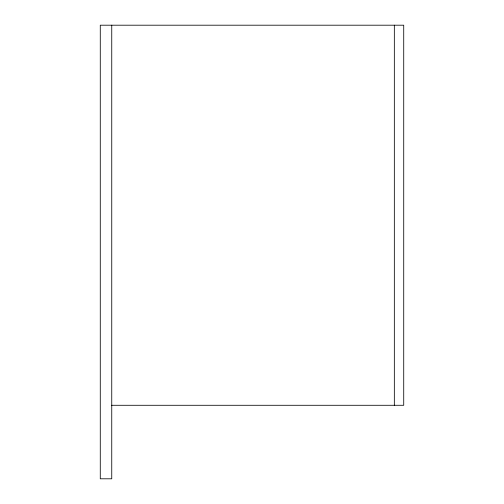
<?xml version="1.0" encoding="UTF-8"?>
<svg xmlns="http://www.w3.org/2000/svg" width="504" height="504" viewBox="0 0 504 504"><rect width="100%" height="100%" fill="white"/><g stroke="black" fill="none" stroke-linecap="round" stroke-linejoin="round"><path stroke-width="0.76" d="M111.749 405.285L403.723 405.285L403.723 25.2L100.277 25.2L100.277 478.8L111.749 478.8L111.749 25.2M394.336 25.2L394.336 405.285"/></g></svg>
